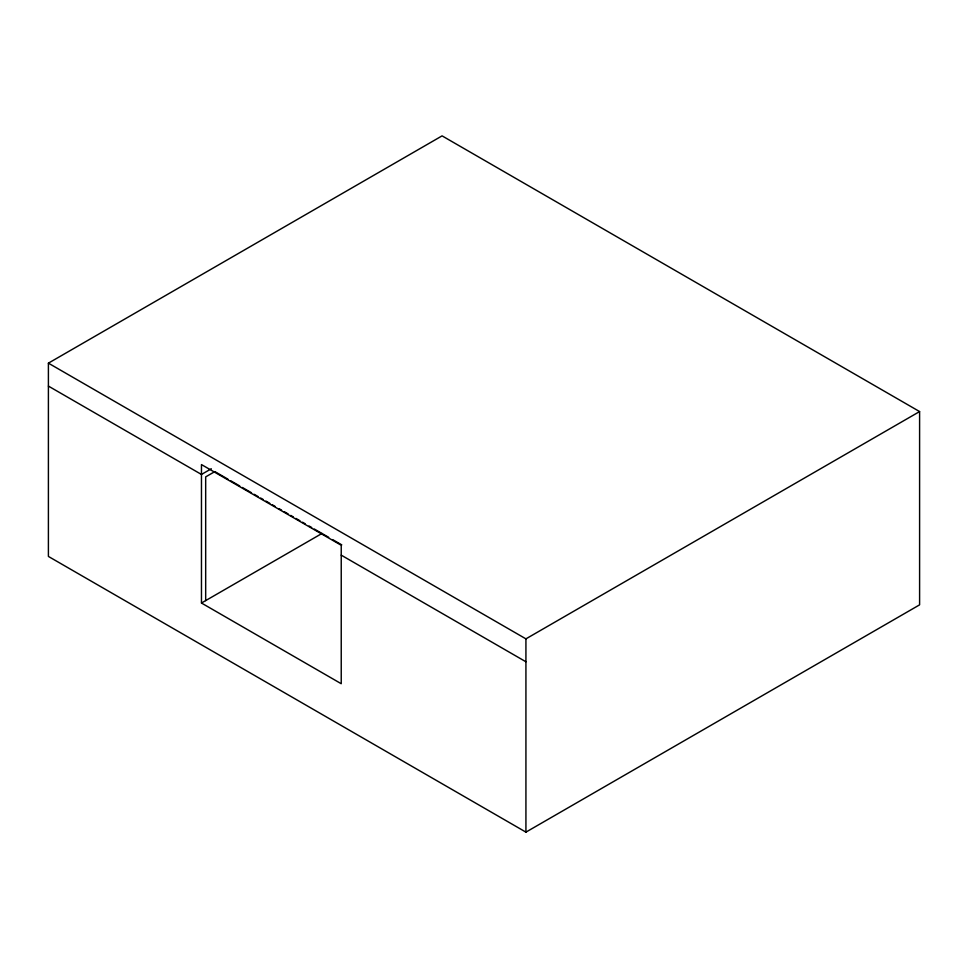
<?xml version="1.0" encoding="UTF-8"?>
<svg xmlns="http://www.w3.org/2000/svg" width="968" height="968" viewBox="0 0 968 968"><rect width="100%" height="100%" fill="white"/><g stroke="black" fill="none" stroke-linecap="round" stroke-linejoin="round"><path stroke-width="1.45" d="M48.4 363.157L442.074 135.871L919.6 411.569L919.6 604.843L525.926 832.129L48.4 556.431L48.4 363.157L525.926 638.856L919.6 411.569M211.302 468.766L201.465 474.453L48.4 386.087M214.823 471.61L205.676 476.885L205.676 600.596M201.465 603.028L341.232 683.723L341.232 545.274L201.465 464.579L201.465 603.028L321.921 533.489M214.896 471.622L227.976 479.184M230.59 480.685L239.737 485.972M242.363 487.485L251.511 492.772M254.136 494.285L258.057 496.548M260.67 498.06L263.284 499.573M265.91 501.085L269.83 503.348M272.444 504.86L275.057 506.361M278.99 508.636L281.603 510.136M284.217 511.649L288.137 513.923M290.751 515.424L293.377 516.936M295.99 518.449L299.911 520.711M302.524 522.224L305.15 523.736M309.07 525.999L311.684 527.512M314.298 529.024L328.684 537.325M332.617 539.599L341.764 544.875M341.232 555.148L525.926 661.773M525.926 638.856L525.926 832.129"/></g></svg>
